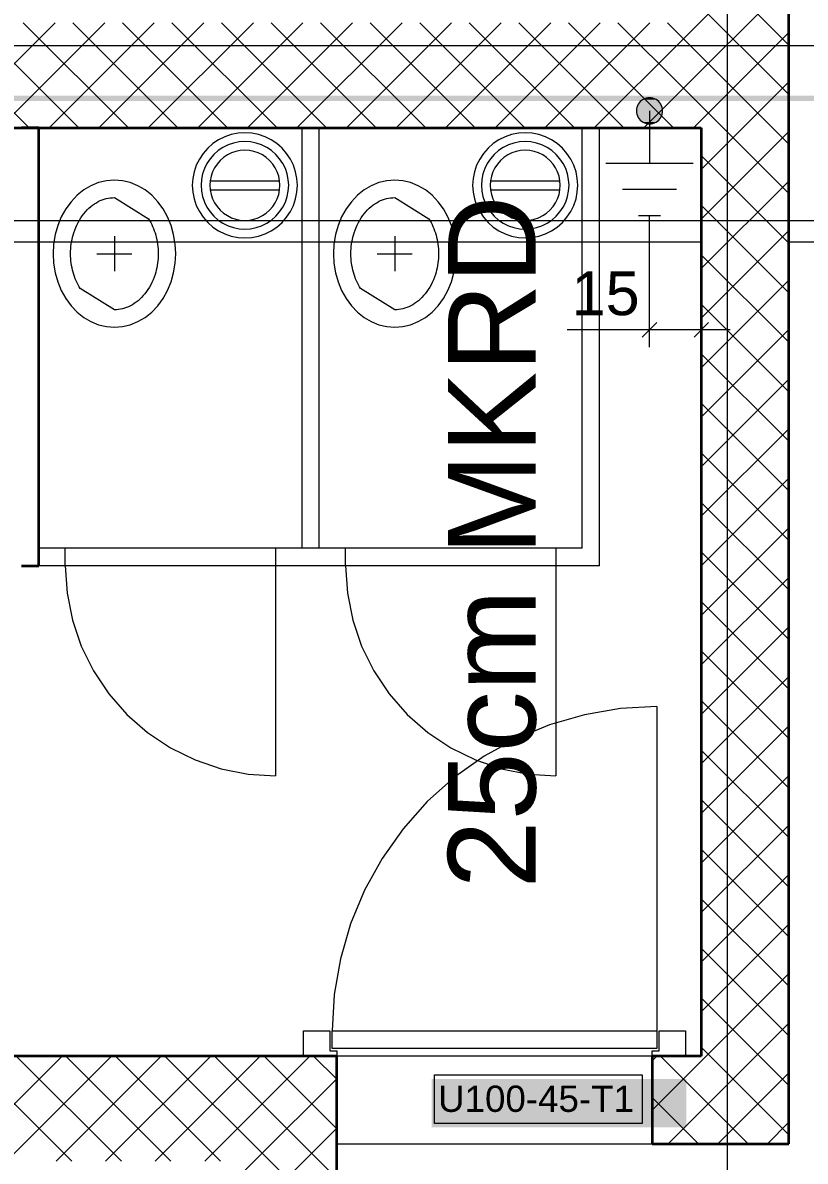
# Model space of a CAD drawing. Extents: x -1132 to 613, y -233 to 616.
# Drawn here: x -668.4 to -623.8, y 293.4 to 358.4 of the extents above; entities that cross this region are included whole.
import ezdxf
from ezdxf.lldxf.tags import DXFTag

# ---------------------------------------------------------------- set-up
doc = ezdxf.new("R2010")
doc.units = 0
doc.layers.get('0').update_dxf_attribs({"lineweight": 13})
for name, color, linetype, lineweight in [('A-DOOR-____-IDEN', 7, 'Continuous', 5), ('A-DOOR-____-OTLN', 7, 'Continuous', 9), ('A-DOOR-FRAM-MCUT', 7, 'Continuous', 9), ('A-DOOR-OPNG-OTLN', 7, 'Continuous', 9), ('A-FLOR-____-OVHD', 7, 'Strichpunkt - Fein', 9), ('A-GENM-____-HDLN', 7, '_Verdeckte Linien_', 9), ('A-WALL-____-MCUT', 7, 'Continuous', 35), ('A-WALL-____-PATT', 7, 'Continuous', 35), ('S-GRID-____-OTLN', 7, 'Continuous', 5)]:
    doc.layers.add(name, color=color, linetype=linetype, lineweight=lineweight)
for name, color, linetype, lineweight, true_color in [('EL01_VVV_Mass Blitzschutz', 3, 'Continuous', 13, 0x00ff00), ('EL01_WAN_Leitung_Potentialausgleich', 1, 'fein_strichliert', 13, 0xff0000), ('EL01_WAN_Potentialausgleich', 1, 'Continuous', 13, 0xff0000)]:
    doc.layers.add(name, color=color, linetype=linetype, lineweight=lineweight, true_color=true_color)
doc.styles.get("Standard").update_dxf_attribs({"font": 'arial.ttf'})
tags = doc.linetypes.add('_Rasterlinie_', pattern=[0.375, 0.2, -0.05, 0.075, -0.05]).pattern_tags.tags
tags[10:11] = [DXFTag(74, 4), DXFTag(75, 0), DXFTag(340, '0'), DXFTag(46, 1.0), DXFTag(50, 0.0), DXFTag(44, 0.0), DXFTag(45, 0.0)]
tags[8:9] = [DXFTag(74, 4), DXFTag(75, 0), DXFTag(340, '0'), DXFTag(46, 1.0), DXFTag(50, 0.0), DXFTag(44, 0.0), DXFTag(45, 0.0)]
tags[6:7] = [DXFTag(74, 4), DXFTag(75, 0), DXFTag(340, '0'), DXFTag(46, 1.0), DXFTag(50, 0.0), DXFTag(44, 0.0), DXFTag(45, 0.0)]
tags[4:5] = [DXFTag(74, 4), DXFTag(75, 0), DXFTag(340, '0'), DXFTag(46, 1.0), DXFTag(50, 0.0), DXFTag(44, 0.0), DXFTag(45, 0.0)]
tags = doc.linetypes.add('_Verdeckte Linien_', pattern=[0.15, 0.1, -0.05]).pattern_tags.tags
tags[6:7] = [DXFTag(74, 4), DXFTag(75, 0), DXFTag(340, '0'), DXFTag(46, 1.0), DXFTag(50, 0.0), DXFTag(44, 0.0), DXFTag(45, 0.0)]
tags[4:5] = [DXFTag(74, 4), DXFTag(75, 0), DXFTag(340, '0'), DXFTag(46, 1.0), DXFTag(50, 0.0), DXFTag(44, 0.0), DXFTag(45, 0.0)]
tags = doc.linetypes.add('fein_strichliert', pattern=[4, 1, -2, 1]).pattern_tags.tags
tags[8:9] = [DXFTag(74, 4), DXFTag(75, 0), DXFTag(340, '0'), DXFTag(46, 0.0), DXFTag(50, 0.0), DXFTag(44, 0.0), DXFTag(45, 0.0)]
tags[6:7] = [DXFTag(74, 4), DXFTag(75, 0), DXFTag(340, '0'), DXFTag(46, 0.0), DXFTag(50, 0.0), DXFTag(44, 0.0), DXFTag(45, 0.0)]
tags[4:5] = [DXFTag(74, 4), DXFTag(75, 0), DXFTag(340, '0'), DXFTag(46, 0.0), DXFTag(50, 0.0), DXFTag(44, 0.0), DXFTag(45, 0.0)]
tags = doc.linetypes.add('Strich Punkt fein', pattern=[0.2, 0.1, -0.05, 0, -0.05]).pattern_tags.tags
tags[10:11] = [DXFTag(74, 4), DXFTag(75, 0), DXFTag(340, '0'), DXFTag(46, 1.0), DXFTag(50, 0.0), DXFTag(44, 0.0), DXFTag(45, 0.0)]
tags[8:9] = [DXFTag(74, 4), DXFTag(75, 0), DXFTag(340, '0'), DXFTag(46, 1.0), DXFTag(50, 0.0), DXFTag(44, 0.0), DXFTag(45, 0.0)]
tags[6:7] = [DXFTag(74, 4), DXFTag(75, 0), DXFTag(340, '0'), DXFTag(46, 1.0), DXFTag(50, 0.0), DXFTag(44, 0.0), DXFTag(45, 0.0)]
tags[4:5] = [DXFTag(74, 4), DXFTag(75, 0), DXFTag(340, '0'), DXFTag(46, 1.0), DXFTag(50, 0.0), DXFTag(44, 0.0), DXFTag(45, 0.0)]
tags = doc.linetypes.add('Strichpunkt - Fein', pattern=[0.2, 0.1, -0.05, 0, -0.05]).pattern_tags.tags
tags[10:11] = [DXFTag(74, 4), DXFTag(75, 0), DXFTag(340, '0'), DXFTag(46, 1.0), DXFTag(50, 0.0), DXFTag(44, 0.0), DXFTag(45, 0.0)]
tags[8:9] = [DXFTag(74, 4), DXFTag(75, 0), DXFTag(340, '0'), DXFTag(46, 1.0), DXFTag(50, 0.0), DXFTag(44, 0.0), DXFTag(45, 0.0)]
tags[6:7] = [DXFTag(74, 4), DXFTag(75, 0), DXFTag(340, '0'), DXFTag(46, 1.0), DXFTag(50, 0.0), DXFTag(44, 0.0), DXFTag(45, 0.0)]
tags[4:5] = [DXFTag(74, 4), DXFTag(75, 0), DXFTag(340, '0'), DXFTag(46, 1.0), DXFTag(50, 0.0), DXFTag(44, 0.0), DXFTag(45, 0.0)]

# ---------------------------------------------------------------- blocks, each defined once
blk = doc.blocks.new('Referenz-A0UJ2EK7XE', base_point=(-1124.077, -162.872))
at = {"layer": 'A-DOOR-____-IDEN', "color": 0, "linetype": 'Continuous', "ltscale": 0.13}
for p, q in [((-644.927, 298.313), (-633.087, 298.313)), ((-644.927, 295.533), (-644.927, 298.313)), ((-633.087, 298.313), (-633.087, 295.533)), ((-633.087, 295.533), (-644.927, 295.533))]:
    blk.add_line(p, q, dxfattribs=at)
at = {"layer": 'A-DOOR-____-IDEN', "color": 7, "linetype": 'Continuous', "ltscale": 0.13, "true_color": 0xffffff}
for points in [[(-645.102, 295.31), (-630.563, 295.31), (-645.102, 298.069)], [(-630.563, 295.31), (-645.102, 298.069), (-630.563, 298.069)]]:
    blk.add_solid(points, dxfattribs=at)
at = {"layer": 'A-DOOR-____-OTLN', "color": 0, "linetype": 'Continuous', "ltscale": 0.13}
for p, q in [((-650.766, 300.816), (-632.246, 300.816)), ((-650.766, 299.816), (-650.766, 300.816)), ((-632.246, 300.816), (-632.246, 299.816)), ((-632.246, 299.816), (-650.766, 299.816))]:
    blk.add_line(p, q, dxfattribs=at)
at = {"layer": 'A-DOOR-____-OTLN', "color": 0, "linetype": 'Strich Punkt fein', "ltscale": 0.13}
for p, q in [((-632.506, 299.376), (-650.506, 299.376)), ((-650.506, 294.376), (-632.506, 294.376))]:
    blk.add_line(p, q, dxfattribs=at)
at = {"layer": 'A-DOOR-FRAM-MCUT', "color": 0, "linetype": 'Continuous', "ltscale": 0.13}
for p, q in [((-652.406, 300.816), (-650.906, 300.816)), ((-652.406, 299.376), (-652.406, 300.816)), ((-650.906, 300.816), (-650.906, 299.676)), ((-632.106, 300.816), (-630.606, 300.816)), ((-632.106, 299.676), (-632.106, 300.816)), ((-630.606, 300.816), (-630.606, 299.376)), ((-650.906, 299.676), (-650.506, 299.676)), ((-650.506, 299.676), (-650.506, 299.376)), ((-632.506, 299.376), (-632.506, 299.676)), ((-632.506, 299.676), (-632.106, 299.676)), ((-650.506, 299.376), (-652.406, 299.376)), ((-630.606, 299.376), (-632.506, 299.376))]:
    blk.add_line(p, q, dxfattribs=at)
at = {"layer": 'A-DOOR-OPNG-OTLN', "color": 0, "linetype": 'Continuous', "ltscale": 0.13}
for p, q in [((-634.32, 319.22), (-636.367, 318.872)), ((-632.246, 319.336), (-634.32, 319.22)), ((-632.246, 319.336), (-632.246, 300.816)), ((-636.367, 318.872), (-638.363, 318.297)), ((-638.363, 318.297), (-640.282, 317.502)), ((-640.282, 317.502), (-642.099, 316.498)), ((-642.099, 316.498), (-643.793, 315.296)), ((-643.793, 315.296), (-645.342, 313.912)), ((-645.342, 313.912), (-646.726, 312.363)), ((-646.726, 312.363), (-647.927, 310.67)), ((-647.927, 310.67), (-648.932, 308.852)), ((-648.932, 308.852), (-649.727, 306.933)), ((-649.727, 306.933), (-650.302, 304.937)), ((-650.302, 304.937), (-650.65, 302.89)), ((-650.65, 302.89), (-650.766, 300.816))]:
    blk.add_line(p, q, dxfattribs=at)
at = {"layer": 'A-FLOR-____-OVHD', "color": 0, "linetype": 'Strichpunkt - Fein', "ltscale": 0.13}
for p, q in [((-1082.306, 347.078), (-539.906, 347.078)), ((-716.606, 345.878), (-629.706, 345.878)), ((-624.706, 345.878), (-543.128, 345.878))]:
    blk.add_line(p, q, dxfattribs=at)
at = {"layer": 'A-GENM-____-HDLN', "color": 0, "linetype": '_Verdeckte Linien_', "ltscale": 0.13}
for p, q in [((-651.506, 352.376), (-652.506, 352.376)), ((-652.506, 352.376), (-652.506, 328.376)), ((-651.506, 328.376), (-651.506, 352.376)), ((-635.506, 352.376), (-636.506, 352.376)), ((-636.506, 328.376), (-636.506, 352.376)), ((-635.506, 327.376), (-635.506, 352.376)), ((-657.253, 351.693), (-657.579, 351.475)), ((-656.901, 351.867), (-657.253, 351.693)), ((-656.529, 351.993), (-656.901, 351.867)), ((-656.145, 352.069), (-656.529, 351.993)), ((-655.753, 352.095), (-656.145, 352.069)), ((-655.361, 352.069), (-655.753, 352.095)), ((-654.977, 351.993), (-655.361, 352.069)), ((-654.605, 351.867), (-654.977, 351.993)), ((-654.253, 351.693), (-654.605, 351.867)), ((-653.927, 351.475), (-654.253, 351.693)), ((-641.253, 351.693), (-641.579, 351.475)), ((-640.901, 351.867), (-641.253, 351.693)), ((-640.529, 351.993), (-640.901, 351.867)), ((-640.145, 352.069), (-640.529, 351.993)), ((-639.753, 352.095), (-640.145, 352.069)), ((-639.361, 352.069), (-639.753, 352.095)), ((-638.977, 351.993), (-639.361, 352.069)), ((-638.605, 351.867), (-638.977, 351.993)), ((-638.253, 351.693), (-638.605, 351.867)), ((-637.927, 351.475), (-638.253, 351.693)), ((-657.874, 351.216), (-658.133, 350.921)), ((-657.579, 351.475), (-657.874, 351.216)), ((-657.275, 351.078), (-657.521, 350.863)), ((-657.003, 351.26), (-657.275, 351.078)), ((-656.71, 351.405), (-657.003, 351.26)), ((-656.4, 351.51), (-656.71, 351.405)), ((-656.271, 351.027), (-656.518, 350.943)), ((-656.079, 351.574), (-656.4, 351.51)), ((-656.014, 351.078), (-656.271, 351.027)), ((-655.753, 351.595), (-656.079, 351.574)), ((-655.753, 351.095), (-656.014, 351.078)), ((-655.427, 351.574), (-655.753, 351.595)), ((-655.492, 351.078), (-655.753, 351.095)), ((-655.235, 351.027), (-655.492, 351.078)), ((-655.106, 351.51), (-655.427, 351.574)), ((-654.988, 350.943), (-655.235, 351.027)), ((-654.796, 351.405), (-655.106, 351.51)), ((-654.503, 351.26), (-654.796, 351.405)), ((-654.231, 351.078), (-654.503, 351.26)), ((-653.985, 350.863), (-654.231, 351.078)), ((-653.632, 351.216), (-653.927, 351.475)), ((-653.373, 350.921), (-653.632, 351.216)), ((-641.874, 351.216), (-642.133, 350.921)), ((-641.579, 351.475), (-641.874, 351.216)), ((-641.275, 351.078), (-641.521, 350.863)), ((-641.003, 351.26), (-641.275, 351.078)), ((-640.71, 351.405), (-641.003, 351.26)), ((-640.4, 351.51), (-640.71, 351.405)), ((-640.271, 351.027), (-640.518, 350.943)), ((-640.079, 351.574), (-640.4, 351.51)), ((-640.014, 351.078), (-640.271, 351.027)), ((-639.753, 351.595), (-640.079, 351.574)), ((-639.753, 351.095), (-640.014, 351.078)), ((-639.427, 351.574), (-639.753, 351.595)), ((-639.492, 351.078), (-639.753, 351.095)), ((-639.235, 351.027), (-639.492, 351.078)), ((-639.106, 351.51), (-639.427, 351.574)), ((-638.988, 350.943), (-639.235, 351.027)), ((-638.796, 351.405), (-639.106, 351.51)), ((-638.503, 351.26), (-638.796, 351.405)), ((-638.231, 351.078), (-638.503, 351.26)), ((-637.985, 350.863), (-638.231, 351.078)), ((-637.632, 351.216), (-637.927, 351.475)), ((-637.373, 350.921), (-637.632, 351.216)), ((-658.351, 350.595), (-658.525, 350.243)), ((-658.133, 350.921), (-658.351, 350.595)), ((-657.736, 350.617), (-657.918, 350.345)), ((-657.521, 350.863), (-657.736, 350.617)), ((-657.167, 350.509), (-657.34, 350.312)), ((-656.97, 350.682), (-657.167, 350.509)), ((-656.753, 350.827), (-656.97, 350.682)), ((-656.518, 350.943), (-656.753, 350.827)), ((-654.753, 350.827), (-654.988, 350.943)), ((-654.535, 350.682), (-654.753, 350.827)), ((-654.339, 350.509), (-654.535, 350.682)), ((-654.166, 350.312), (-654.339, 350.509)), ((-653.77, 350.617), (-653.985, 350.863)), ((-653.588, 350.345), (-653.77, 350.617)), ((-653.155, 350.595), (-653.373, 350.921)), ((-652.981, 350.243), (-653.155, 350.595)), ((-642.351, 350.595), (-642.525, 350.243)), ((-642.133, 350.921), (-642.351, 350.595)), ((-641.736, 350.617), (-641.918, 350.345)), ((-641.521, 350.863), (-641.736, 350.617)), ((-641.167, 350.509), (-641.34, 350.312)), ((-640.97, 350.682), (-641.167, 350.509)), ((-640.753, 350.827), (-640.97, 350.682)), ((-640.518, 350.943), (-640.753, 350.827)), ((-638.753, 350.827), (-638.988, 350.943)), ((-638.535, 350.682), (-638.753, 350.827)), ((-638.339, 350.509), (-638.535, 350.682)), ((-638.166, 350.312), (-638.339, 350.509)), ((-637.77, 350.617), (-637.985, 350.863)), ((-637.588, 350.345), (-637.77, 350.617)), ((-637.155, 350.595), (-637.373, 350.921)), ((-636.981, 350.243), (-637.155, 350.595)), ((-658.651, 349.871), (-658.727, 349.486)), ((-658.525, 350.243), (-658.651, 349.871)), ((-658.168, 349.742), (-658.232, 349.421)), ((-658.063, 350.052), (-658.168, 349.742)), ((-657.918, 350.345), (-658.063, 350.052)), ((-657.601, 349.86), (-657.685, 349.613)), ((-657.485, 350.095), (-657.601, 349.86)), ((-657.34, 350.312), (-657.485, 350.095)), ((-654.021, 350.095), (-654.166, 350.312)), ((-653.905, 349.86), (-654.021, 350.095)), ((-653.821, 349.613), (-653.905, 349.86)), ((-653.443, 350.052), (-653.588, 350.345)), ((-653.338, 349.742), (-653.443, 350.052)), ((-653.274, 349.421), (-653.338, 349.742)), ((-652.855, 349.871), (-652.981, 350.243)), ((-652.779, 349.486), (-652.855, 349.871)), ((-642.651, 349.871), (-642.727, 349.486)), ((-642.525, 350.243), (-642.651, 349.871)), ((-642.168, 349.742), (-642.232, 349.421)), ((-642.063, 350.052), (-642.168, 349.742)), ((-641.918, 350.345), (-642.063, 350.052)), ((-641.601, 349.86), (-641.685, 349.613)), ((-641.485, 350.095), (-641.601, 349.86)), ((-641.34, 350.312), (-641.485, 350.095)), ((-638.021, 350.095), (-638.166, 350.312)), ((-637.905, 349.86), (-638.021, 350.095)), ((-637.821, 349.613), (-637.905, 349.86)), ((-637.443, 350.052), (-637.588, 350.345)), ((-637.338, 349.742), (-637.443, 350.052)), ((-637.274, 349.421), (-637.338, 349.742)), ((-636.855, 349.871), (-636.981, 350.243)), ((-636.779, 349.486), (-636.855, 349.871)), ((-664.541, 349.073), (-664.952, 348.83)), ((-664.108, 349.25), (-664.541, 349.073)), ((-663.658, 349.357), (-664.108, 349.25)), ((-663.202, 349.393), (-663.658, 349.357)), ((-662.745, 349.357), (-663.202, 349.393)), ((-662.296, 349.25), (-662.745, 349.357)), ((-661.862, 349.073), (-662.296, 349.25)), ((-661.452, 348.83), (-661.862, 349.073)), ((-658.727, 349.486), (-658.753, 349.095)), ((-658.753, 349.095), (-658.727, 348.703)), ((-658.232, 349.421), (-658.253, 349.095)), ((-658.253, 349.095), (-658.232, 348.769)), ((-657.736, 349.356), (-657.753, 349.095)), ((-657.753, 349.345), (-653.753, 349.345)), ((-657.753, 349.095), (-657.736, 348.834)), ((-657.685, 349.613), (-657.736, 349.356)), ((-653.77, 349.356), (-653.821, 349.613)), ((-653.753, 349.095), (-653.77, 349.356)), ((-653.77, 348.834), (-653.753, 349.095)), ((-653.253, 349.095), (-653.274, 349.421)), ((-653.274, 348.769), (-653.253, 349.095)), ((-652.753, 349.095), (-652.779, 349.486)), ((-652.779, 348.703), (-652.753, 349.095)), ((-648.541, 349.073), (-648.952, 348.83)), ((-648.108, 349.25), (-648.541, 349.073)), ((-647.658, 349.357), (-648.108, 349.25)), ((-647.202, 349.393), (-647.658, 349.357)), ((-646.745, 349.357), (-647.202, 349.393)), ((-646.296, 349.25), (-646.745, 349.357)), ((-645.862, 349.073), (-646.296, 349.25)), ((-645.452, 348.83), (-645.862, 349.073)), ((-642.727, 349.486), (-642.753, 349.095)), ((-642.753, 349.095), (-642.727, 348.703)), ((-642.232, 349.421), (-642.253, 349.095)), ((-642.253, 349.095), (-642.232, 348.769)), ((-641.736, 349.356), (-641.753, 349.095)), ((-641.753, 349.345), (-637.753, 349.345)), ((-641.753, 349.095), (-641.736, 348.834)), ((-641.685, 349.613), (-641.736, 349.356)), ((-637.77, 349.356), (-637.821, 349.613)), ((-637.753, 349.095), (-637.77, 349.356)), ((-637.77, 348.834), (-637.753, 349.095)), ((-637.253, 349.095), (-637.274, 349.421)), ((-637.274, 348.769), (-637.253, 349.095)), ((-636.753, 349.095), (-636.779, 349.486)), ((-636.779, 348.703), (-636.753, 349.095)), ((-665.332, 348.525), (-665.677, 348.162)), ((-664.952, 348.83), (-665.332, 348.525)), ((-661.071, 348.525), (-661.452, 348.83)), ((-660.727, 348.162), (-661.071, 348.525)), ((-658.727, 348.703), (-658.651, 348.318)), ((-658.232, 348.769), (-658.168, 348.448)), ((-658.168, 348.448), (-658.063, 348.138)), ((-657.753, 348.845), (-653.753, 348.845)), ((-657.736, 348.834), (-657.685, 348.577)), ((-657.685, 348.577), (-657.601, 348.33)), ((-653.905, 348.33), (-653.821, 348.577)), ((-653.821, 348.577), (-653.77, 348.834)), ((-653.443, 348.138), (-653.338, 348.448)), ((-653.338, 348.448), (-653.274, 348.769)), ((-652.855, 348.318), (-652.779, 348.703)), ((-649.332, 348.525), (-649.677, 348.162)), ((-648.952, 348.83), (-649.332, 348.525)), ((-645.071, 348.525), (-645.452, 348.83)), ((-644.727, 348.162), (-645.071, 348.525)), ((-642.727, 348.703), (-642.651, 348.318)), ((-642.232, 348.769), (-642.168, 348.448)), ((-642.168, 348.448), (-642.063, 348.138)), ((-641.753, 348.845), (-637.753, 348.845)), ((-641.736, 348.834), (-641.685, 348.577)), ((-641.685, 348.577), (-641.601, 348.33)), ((-637.905, 348.33), (-637.821, 348.577)), ((-637.821, 348.577), (-637.77, 348.834)), ((-637.443, 348.138), (-637.338, 348.448)), ((-637.338, 348.448), (-637.274, 348.769)), ((-636.855, 348.318), (-636.779, 348.703)), ((-665.677, 348.162), (-665.978, 347.749)), ((-660.425, 347.749), (-660.727, 348.162)), ((-658.651, 348.318), (-658.525, 347.947)), ((-658.525, 347.947), (-658.351, 347.595)), ((-658.063, 348.138), (-657.918, 347.845)), ((-657.918, 347.845), (-657.736, 347.573)), ((-657.601, 348.33), (-657.485, 348.095)), ((-657.485, 348.095), (-657.34, 347.877)), ((-657.34, 347.877), (-657.167, 347.681)), ((-654.339, 347.681), (-654.166, 347.877)), ((-654.166, 347.877), (-654.021, 348.095)), ((-654.021, 348.095), (-653.905, 348.33)), ((-653.77, 347.573), (-653.588, 347.845)), ((-653.588, 347.845), (-653.443, 348.138)), ((-653.155, 347.595), (-652.981, 347.947)), ((-652.981, 347.947), (-652.855, 348.318)), ((-649.677, 348.162), (-649.978, 347.749)), ((-644.425, 347.749), (-644.727, 348.162)), ((-642.651, 348.318), (-642.525, 347.947)), ((-642.525, 347.947), (-642.351, 347.595)), ((-642.063, 348.138), (-641.918, 347.845)), ((-641.918, 347.845), (-641.736, 347.573)), ((-641.601, 348.33), (-641.485, 348.095)), ((-641.485, 348.095), (-641.34, 347.877)), ((-641.34, 347.877), (-641.167, 347.681)), ((-638.339, 347.681), (-638.166, 347.877)), ((-638.166, 347.877), (-638.021, 348.095)), ((-638.021, 348.095), (-637.905, 348.33)), ((-637.77, 347.573), (-637.588, 347.845)), ((-637.588, 347.845), (-637.443, 348.138)), ((-637.155, 347.595), (-636.981, 347.947)), ((-636.981, 347.947), (-636.855, 348.318)), ((-666.233, 347.293), (-666.435, 346.8)), ((-665.978, 347.749), (-666.233, 347.293)), ((-660.171, 347.293), (-660.425, 347.749)), ((-659.968, 346.8), (-660.171, 347.293)), ((-658.351, 347.595), (-658.133, 347.269)), ((-658.133, 347.269), (-657.874, 346.974)), ((-657.736, 347.573), (-657.521, 347.327)), ((-657.521, 347.327), (-657.275, 347.112)), ((-657.275, 347.112), (-657.003, 346.93)), ((-657.167, 347.681), (-656.97, 347.508)), ((-656.97, 347.508), (-656.753, 347.363)), ((-656.753, 347.363), (-656.518, 347.247)), ((-656.518, 347.247), (-656.271, 347.163)), ((-656.271, 347.163), (-656.014, 347.112)), ((-656.014, 347.112), (-655.753, 347.095)), ((-655.753, 347.095), (-655.492, 347.112)), ((-655.492, 347.112), (-655.235, 347.163)), ((-655.235, 347.163), (-654.988, 347.247)), ((-654.988, 347.247), (-654.753, 347.363)), ((-654.753, 347.363), (-654.535, 347.508)), ((-654.535, 347.508), (-654.339, 347.681)), ((-654.503, 346.93), (-654.231, 347.112)), ((-654.231, 347.112), (-653.985, 347.327)), ((-653.985, 347.327), (-653.77, 347.573)), ((-653.632, 346.974), (-653.373, 347.269)), ((-653.373, 347.269), (-653.155, 347.595)), ((-650.233, 347.293), (-650.435, 346.8)), ((-649.978, 347.749), (-650.233, 347.293)), ((-644.171, 347.293), (-644.425, 347.749)), ((-643.968, 346.8), (-644.171, 347.293)), ((-642.351, 347.595), (-642.133, 347.269)), ((-642.133, 347.269), (-641.874, 346.974)), ((-641.736, 347.573), (-641.521, 347.327)), ((-641.521, 347.327), (-641.275, 347.112)), ((-641.275, 347.112), (-641.003, 346.93)), ((-641.167, 347.681), (-640.97, 347.508)), ((-640.97, 347.508), (-640.753, 347.363)), ((-640.753, 347.363), (-640.518, 347.247)), ((-640.518, 347.247), (-640.271, 347.163)), ((-640.271, 347.163), (-640.014, 347.112)), ((-640.014, 347.112), (-639.753, 347.095)), ((-639.753, 347.095), (-639.492, 347.112)), ((-639.492, 347.112), (-639.235, 347.163)), ((-639.235, 347.163), (-638.988, 347.247)), ((-638.988, 347.247), (-638.753, 347.363)), ((-638.753, 347.363), (-638.535, 347.508)), ((-638.535, 347.508), (-638.339, 347.681)), ((-638.503, 346.93), (-638.231, 347.112)), ((-638.231, 347.112), (-637.985, 347.327)), ((-637.985, 347.327), (-637.77, 347.573)), ((-637.632, 346.974), (-637.373, 347.269)), ((-637.373, 347.269), (-637.155, 347.595)), ((-666.435, 346.8), (-666.582, 346.28)), ((-659.821, 346.28), (-659.968, 346.8)), ((-657.874, 346.974), (-657.579, 346.715)), ((-657.579, 346.715), (-657.253, 346.497)), ((-657.253, 346.497), (-656.901, 346.323)), ((-657.003, 346.93), (-656.71, 346.785)), ((-656.71, 346.785), (-656.4, 346.68)), ((-656.4, 346.68), (-656.079, 346.616)), ((-656.079, 346.616), (-655.753, 346.595)), ((-655.753, 346.595), (-655.427, 346.616)), ((-655.427, 346.616), (-655.106, 346.68)), ((-655.106, 346.68), (-654.796, 346.785)), ((-654.796, 346.785), (-654.503, 346.93)), ((-654.605, 346.323), (-654.253, 346.497)), ((-654.253, 346.497), (-653.927, 346.715)), ((-653.927, 346.715), (-653.632, 346.974)), ((-650.435, 346.8), (-650.582, 346.28)), ((-643.821, 346.28), (-643.968, 346.8)), ((-641.874, 346.974), (-641.579, 346.715)), ((-641.579, 346.715), (-641.253, 346.497)), ((-641.253, 346.497), (-640.901, 346.323)), ((-641.003, 346.93), (-640.71, 346.785)), ((-640.71, 346.785), (-640.4, 346.68)), ((-640.4, 346.68), (-640.079, 346.616)), ((-640.079, 346.616), (-639.753, 346.595)), ((-639.753, 346.595), (-639.427, 346.616)), ((-639.427, 346.616), (-639.106, 346.68)), ((-639.106, 346.68), (-638.796, 346.785)), ((-638.796, 346.785), (-638.503, 346.93)), ((-638.605, 346.323), (-638.253, 346.497)), ((-638.253, 346.497), (-637.927, 346.715)), ((-637.927, 346.715), (-637.632, 346.974)), ((-666.582, 346.28), (-666.672, 345.741)), ((-663.202, 346.193), (-663.202, 344.193)), ((-659.732, 345.741), (-659.821, 346.28)), ((-656.901, 346.323), (-656.529, 346.197)), ((-656.529, 346.197), (-656.145, 346.121)), ((-656.145, 346.121), (-655.753, 346.095)), ((-655.753, 346.095), (-655.361, 346.121)), ((-655.361, 346.121), (-654.977, 346.197)), ((-654.977, 346.197), (-654.605, 346.323)), ((-650.582, 346.28), (-650.672, 345.741)), ((-647.202, 346.193), (-647.202, 344.193)), ((-643.732, 345.741), (-643.821, 346.28)), ((-640.901, 346.323), (-640.529, 346.197)), ((-640.529, 346.197), (-640.145, 346.121)), ((-640.145, 346.121), (-639.753, 346.095)), ((-639.753, 346.095), (-639.361, 346.121)), ((-639.361, 346.121), (-638.977, 346.197)), ((-638.977, 346.197), (-638.605, 346.323)), ((-666.672, 345.741), (-666.702, 345.193)), ((-666.702, 345.193), (-666.672, 344.644)), ((-664.202, 345.193), (-662.202, 345.193)), ((-659.702, 345.193), (-659.732, 345.741)), ((-659.732, 344.644), (-659.702, 345.193)), ((-650.672, 345.741), (-650.702, 345.193)), ((-650.702, 345.193), (-650.672, 344.644)), ((-648.202, 345.193), (-646.202, 345.193)), ((-643.702, 345.193), (-643.732, 345.741)), ((-643.732, 344.644), (-643.702, 345.193)), ((-666.672, 344.644), (-666.582, 344.106)), ((-659.821, 344.106), (-659.732, 344.644)), ((-650.672, 344.644), (-650.582, 344.106)), ((-643.821, 344.106), (-643.732, 344.644)), ((-666.582, 344.106), (-666.435, 343.585)), ((-659.968, 343.585), (-659.821, 344.106)), ((-650.582, 344.106), (-650.435, 343.585)), ((-643.968, 343.585), (-643.821, 344.106)), ((-666.435, 343.585), (-666.233, 343.093)), ((-660.171, 343.093), (-659.968, 343.585)), ((-650.435, 343.585), (-650.233, 343.093)), ((-644.171, 343.093), (-643.968, 343.585)), ((-666.233, 343.093), (-665.978, 342.636)), ((-665.978, 342.636), (-665.677, 342.223)), ((-660.727, 342.223), (-660.425, 342.636)), ((-660.425, 342.636), (-660.171, 343.093)), ((-650.233, 343.093), (-649.978, 342.636)), ((-649.978, 342.636), (-649.677, 342.223)), ((-644.727, 342.223), (-644.425, 342.636)), ((-644.425, 342.636), (-644.171, 343.093)), ((-665.677, 342.223), (-665.332, 341.861)), ((-661.071, 341.861), (-660.727, 342.223)), ((-649.677, 342.223), (-649.332, 341.861)), ((-645.071, 341.861), (-644.727, 342.223)), ((-665.332, 341.861), (-664.952, 341.555)), ((-664.952, 341.555), (-664.541, 341.312)), ((-664.541, 341.312), (-664.108, 341.136)), ((-662.296, 341.136), (-661.862, 341.312)), ((-661.862, 341.312), (-661.452, 341.555)), ((-661.452, 341.555), (-661.071, 341.861)), ((-649.332, 341.861), (-648.952, 341.555)), ((-648.952, 341.555), (-648.541, 341.312)), ((-648.541, 341.312), (-648.108, 341.136)), ((-646.296, 341.136), (-645.862, 341.312)), ((-645.862, 341.312), (-645.452, 341.555)), ((-645.452, 341.555), (-645.071, 341.861)), ((-664.108, 341.136), (-663.658, 341.029)), ((-663.658, 341.029), (-663.202, 340.993)), ((-663.202, 340.993), (-662.745, 341.029)), ((-662.745, 341.029), (-662.296, 341.136)), ((-648.108, 341.136), (-647.658, 341.029)), ((-647.658, 341.029), (-647.202, 340.993)), ((-647.202, 340.993), (-646.745, 341.029)), ((-646.745, 341.029), (-646.296, 341.136)), ((-636.506, 328.376), (-667.506, 328.376)), ((-666.006, 327.376), (-666.006, 328.376)), ((-654.006, 328.376), (-654.006, 315.376)), ((-650.006, 327.376), (-650.006, 328.376)), ((-638.006, 328.376), (-638.006, 315.376)), ((-635.506, 327.376), (-667.506, 327.376)), ((-666.006, 327.376), (-665.903, 325.81)), ((-650.006, 327.376), (-649.903, 325.81)), ((-665.903, 325.81), (-665.597, 324.271)), ((-649.903, 325.81), (-649.597, 324.271)), ((-665.597, 324.271), (-665.093, 322.784)), ((-649.597, 324.271), (-649.093, 322.784)), ((-665.093, 322.784), (-664.398, 321.376)), ((-649.093, 322.784), (-648.398, 321.376)), ((-664.398, 321.376), (-663.526, 320.071)), ((-648.398, 321.376), (-647.526, 320.071)), ((-663.526, 320.071), (-662.491, 318.891)), ((-647.526, 320.071), (-646.491, 318.891)), ((-662.491, 318.891), (-661.311, 317.856)), ((-646.491, 318.891), (-645.311, 317.856)), ((-661.311, 317.856), (-660.006, 316.984)), ((-645.311, 317.856), (-644.006, 316.984)), ((-660.006, 316.984), (-658.598, 316.29)), ((-644.006, 316.984), (-642.598, 316.29)), ((-658.598, 316.29), (-657.112, 315.785)), ((-642.598, 316.29), (-641.112, 315.785)), ((-657.112, 315.785), (-655.572, 315.479)), ((-655.572, 315.479), (-654.006, 315.376)), ((-641.112, 315.785), (-639.572, 315.479)), ((-639.572, 315.479), (-638.006, 315.376))]:
    blk.add_line(p, q, dxfattribs=at)
at = {"layer": 'A-GENM-____-HDLN', "color": 0, "linetype": 'Continuous'}
for p, q in [((-664.755, 347.692), (-664.655, 347.789)), ((-664.655, 347.789), (-664.552, 347.879)), ((-664.552, 347.879), (-664.447, 347.962)), ((-664.447, 347.962), (-664.339, 348.037)), ((-664.339, 348.037), (-664.229, 348.105)), ((-664.229, 348.105), (-664.118, 348.166)), ((-664.118, 348.166), (-664.006, 348.22)), ((-664.006, 348.22), (-663.893, 348.266)), ((-663.893, 348.266), (-663.779, 348.305)), ((-663.779, 348.305), (-663.664, 348.337)), ((-663.664, 348.337), (-663.549, 348.361)), ((-663.549, 348.361), (-663.433, 348.379)), ((-663.433, 348.379), (-663.317, 348.389)), ((-663.317, 348.389), (-663.202, 348.393)), ((-663.202, 348.393), (-661.251, 347.185)), ((-648.755, 347.692), (-648.655, 347.789)), ((-648.655, 347.789), (-648.552, 347.879)), ((-648.552, 347.879), (-648.447, 347.962)), ((-648.447, 347.962), (-648.339, 348.037)), ((-648.339, 348.037), (-648.229, 348.105)), ((-648.229, 348.105), (-648.118, 348.166)), ((-648.118, 348.166), (-648.006, 348.22)), ((-648.006, 348.22), (-647.893, 348.266)), ((-647.893, 348.266), (-647.779, 348.305)), ((-647.779, 348.305), (-647.664, 348.337)), ((-647.664, 348.337), (-647.549, 348.361)), ((-647.549, 348.361), (-647.433, 348.379)), ((-647.433, 348.379), (-647.317, 348.389)), ((-647.317, 348.389), (-647.202, 348.393)), ((-647.202, 348.393), (-645.251, 347.185)), ((-665.275, 346.971), (-665.2, 347.106)), ((-665.2, 347.106), (-665.119, 347.236)), ((-665.119, 347.236), (-665.034, 347.36)), ((-665.034, 347.36), (-664.945, 347.477)), ((-664.945, 347.477), (-664.852, 347.588)), ((-664.852, 347.588), (-664.755, 347.692)), ((-661.251, 347.185), (-661.188, 347.08)), ((-649.275, 346.971), (-649.2, 347.106)), ((-649.2, 347.106), (-649.119, 347.236)), ((-649.119, 347.236), (-649.034, 347.36)), ((-649.034, 347.36), (-648.945, 347.477)), ((-648.945, 347.477), (-648.852, 347.588)), ((-648.852, 347.588), (-648.755, 347.692)), ((-645.251, 347.185), (-645.188, 347.08)), ((-665.521, 346.381), (-665.468, 346.535)), ((-665.468, 346.535), (-665.41, 346.685)), ((-665.41, 346.685), (-665.345, 346.83)), ((-665.345, 346.83), (-665.275, 346.971)), ((-661.188, 347.08), (-661.128, 346.971)), ((-661.128, 346.971), (-661.072, 346.859)), ((-661.072, 346.859), (-661.019, 346.744)), ((-661.019, 346.744), (-660.97, 346.625)), ((-660.97, 346.625), (-660.924, 346.504)), ((-660.924, 346.504), (-660.883, 346.381)), ((-649.521, 346.381), (-649.468, 346.535)), ((-649.468, 346.535), (-649.41, 346.685)), ((-649.41, 346.685), (-649.345, 346.83)), ((-649.345, 346.83), (-649.275, 346.971)), ((-645.188, 347.08), (-645.128, 346.971)), ((-645.128, 346.971), (-645.072, 346.859)), ((-645.072, 346.859), (-645.019, 346.744)), ((-645.019, 346.744), (-644.97, 346.625)), ((-644.97, 346.625), (-644.924, 346.504)), ((-644.924, 346.504), (-644.883, 346.381)), ((-665.665, 345.732), (-665.645, 345.865)), ((-665.645, 345.865), (-665.62, 345.997)), ((-665.62, 345.997), (-665.591, 346.126)), ((-665.591, 346.126), (-665.558, 346.255)), ((-665.558, 346.255), (-665.521, 346.381)), ((-660.883, 346.381), (-660.845, 346.255)), ((-660.845, 346.255), (-660.812, 346.126)), ((-660.812, 346.126), (-660.783, 345.997)), ((-660.783, 345.997), (-660.758, 345.865)), ((-660.758, 345.865), (-660.738, 345.732)), ((-649.665, 345.732), (-649.645, 345.865)), ((-649.645, 345.865), (-649.62, 345.997)), ((-649.62, 345.997), (-649.591, 346.126)), ((-649.591, 346.126), (-649.558, 346.255)), ((-649.558, 346.255), (-649.521, 346.381)), ((-644.883, 346.381), (-644.845, 346.255)), ((-644.845, 346.255), (-644.812, 346.126)), ((-644.812, 346.126), (-644.783, 345.997)), ((-644.783, 345.997), (-644.758, 345.865)), ((-644.758, 345.865), (-644.738, 345.732)), ((-665.702, 345.193), (-665.699, 345.328)), ((-665.699, 345.057), (-665.702, 345.193)), ((-665.699, 345.328), (-665.693, 345.463)), ((-665.693, 345.463), (-665.681, 345.598)), ((-665.681, 345.598), (-665.665, 345.732)), ((-660.738, 345.732), (-660.722, 345.598)), ((-660.722, 345.598), (-660.711, 345.463)), ((-660.711, 345.463), (-660.704, 345.328)), ((-660.704, 345.328), (-660.702, 345.193)), ((-660.702, 345.193), (-660.704, 345.057)), ((-649.702, 345.193), (-649.699, 345.328)), ((-649.699, 345.057), (-649.702, 345.193)), ((-649.699, 345.328), (-649.693, 345.463)), ((-649.693, 345.463), (-649.681, 345.598)), ((-649.681, 345.598), (-649.665, 345.732)), ((-644.738, 345.732), (-644.722, 345.598)), ((-644.722, 345.598), (-644.711, 345.463)), ((-644.711, 345.463), (-644.704, 345.328)), ((-644.704, 345.328), (-644.702, 345.193)), ((-644.702, 345.193), (-644.704, 345.057)), ((-665.693, 344.922), (-665.699, 345.057)), ((-665.681, 344.787), (-665.693, 344.922)), ((-665.665, 344.653), (-665.681, 344.787)), ((-665.645, 344.52), (-665.665, 344.653)), ((-665.62, 344.389), (-665.645, 344.52)), ((-660.758, 344.52), (-660.783, 344.389)), ((-660.738, 344.653), (-660.758, 344.52)), ((-660.722, 344.787), (-660.738, 344.653)), ((-660.711, 344.922), (-660.722, 344.787)), ((-660.704, 345.057), (-660.711, 344.922)), ((-649.693, 344.922), (-649.699, 345.057)), ((-649.681, 344.787), (-649.693, 344.922)), ((-649.665, 344.653), (-649.681, 344.787)), ((-649.645, 344.52), (-649.665, 344.653)), ((-649.62, 344.389), (-649.645, 344.52)), ((-644.758, 344.52), (-644.783, 344.389)), ((-644.738, 344.653), (-644.758, 344.52)), ((-644.722, 344.787), (-644.738, 344.653)), ((-644.711, 344.922), (-644.722, 344.787)), ((-644.704, 345.057), (-644.711, 344.922)), ((-665.591, 344.259), (-665.62, 344.389)), ((-665.558, 344.131), (-665.591, 344.259)), ((-665.521, 344.005), (-665.558, 344.131)), ((-665.479, 343.881), (-665.521, 344.005)), ((-665.434, 343.76), (-665.479, 343.881)), ((-660.935, 343.85), (-660.994, 343.7)), ((-660.883, 344.005), (-660.935, 343.85)), ((-660.845, 344.131), (-660.883, 344.005)), ((-660.812, 344.259), (-660.845, 344.131)), ((-660.783, 344.389), (-660.812, 344.259)), ((-649.591, 344.259), (-649.62, 344.389)), ((-649.558, 344.131), (-649.591, 344.259)), ((-649.521, 344.005), (-649.558, 344.131)), ((-649.479, 343.881), (-649.521, 344.005)), ((-649.434, 343.76), (-649.479, 343.881)), ((-644.935, 343.85), (-644.994, 343.7)), ((-644.883, 344.005), (-644.935, 343.85)), ((-644.845, 344.131), (-644.883, 344.005)), ((-644.812, 344.259), (-644.845, 344.131)), ((-644.783, 344.389), (-644.812, 344.259)), ((-665.385, 343.642), (-665.434, 343.76)), ((-665.332, 343.526), (-665.385, 343.642)), ((-665.275, 343.414), (-665.332, 343.526)), ((-665.215, 343.305), (-665.275, 343.414)), ((-665.152, 343.2), (-665.215, 343.305)), ((-663.202, 341.993), (-665.152, 343.2)), ((-661.204, 343.279), (-661.284, 343.149)), ((-661.128, 343.414), (-661.204, 343.279)), ((-661.058, 343.555), (-661.128, 343.414)), ((-660.994, 343.7), (-661.058, 343.555)), ((-649.385, 343.642), (-649.434, 343.76)), ((-649.332, 343.526), (-649.385, 343.642)), ((-649.275, 343.414), (-649.332, 343.526)), ((-649.215, 343.305), (-649.275, 343.414)), ((-649.152, 343.2), (-649.215, 343.305)), ((-647.202, 341.993), (-649.152, 343.2)), ((-645.204, 343.279), (-645.284, 343.149)), ((-645.128, 343.414), (-645.204, 343.279)), ((-645.058, 343.555), (-645.128, 343.414)), ((-644.994, 343.7), (-645.058, 343.555)), ((-661.748, 342.596), (-661.851, 342.506)), ((-661.648, 342.693), (-661.748, 342.596)), ((-661.551, 342.797), (-661.648, 342.693)), ((-661.458, 342.908), (-661.551, 342.797)), ((-661.369, 343.025), (-661.458, 342.908)), ((-661.284, 343.149), (-661.369, 343.025)), ((-645.748, 342.596), (-645.851, 342.506)), ((-645.648, 342.693), (-645.748, 342.596)), ((-645.551, 342.797), (-645.648, 342.693)), ((-645.458, 342.908), (-645.551, 342.797)), ((-645.369, 343.025), (-645.458, 342.908)), ((-645.284, 343.149), (-645.369, 343.025)), ((-663.086, 341.996), (-663.202, 341.993)), ((-662.97, 342.007), (-663.086, 341.996)), ((-662.855, 342.024), (-662.97, 342.007)), ((-662.739, 342.049), (-662.855, 342.024)), ((-662.625, 342.08), (-662.739, 342.049)), ((-662.511, 342.119), (-662.625, 342.08)), ((-662.397, 342.166), (-662.511, 342.119)), ((-662.285, 342.219), (-662.397, 342.166)), ((-662.174, 342.28), (-662.285, 342.219)), ((-662.064, 342.348), (-662.174, 342.28)), ((-661.957, 342.423), (-662.064, 342.348)), ((-661.851, 342.506), (-661.957, 342.423)), ((-647.086, 341.996), (-647.202, 341.993)), ((-646.97, 342.007), (-647.086, 341.996)), ((-646.855, 342.024), (-646.97, 342.007)), ((-646.739, 342.049), (-646.855, 342.024)), ((-646.625, 342.08), (-646.739, 342.049)), ((-646.511, 342.119), (-646.625, 342.08)), ((-646.397, 342.166), (-646.511, 342.119)), ((-646.285, 342.219), (-646.397, 342.166)), ((-646.174, 342.28), (-646.285, 342.219)), ((-646.064, 342.348), (-646.174, 342.28)), ((-645.957, 342.423), (-646.064, 342.348)), ((-645.851, 342.506), (-645.957, 342.423))]:
    blk.add_line(p, q, dxfattribs=at)
at = {"layer": 'A-WALL-____-MCUT', "color": 0, "linetype": 'Continuous', "ltscale": 0.35}
for p, q in [((-624.706, 294.376), (-624.706, 427.078)), ((-716.506, 352.376), (-629.706, 352.376)), ((-667.506, 352.376), (-668.506, 352.376)), ((-667.506, 327.376), (-667.506, 352.376)), ((-629.706, 352.376), (-629.706, 299.376)), ((-668.506, 327.376), (-667.506, 327.376)), ((-650.506, 299.376), (-703.306, 299.376)), ((-650.506, 283.378), (-650.506, 299.376)), ((-629.706, 299.376), (-632.506, 299.376)), ((-632.506, 299.376), (-632.506, 294.376)), ((-632.506, 294.376), (-624.706, 294.376))]:
    blk.add_line(p, q, dxfattribs=at)
at = {"layer": 'A-WALL-____-PATT', "color": 0, "linetype": 'Continuous', "lineweight": 9, "ltscale": 0.13}
for p, q in [((-630.706, 357.483), (-624.706, 363.483)), ((-624.706, 357.106), (-630.706, 363.106)), ((-630.706, 354.654), (-624.706, 360.654)), ((-624.706, 354.278), (-630.706, 360.278)), ((-668.06, 352.376), (-674.06, 358.376)), ((-672.582, 352.376), (-666.582, 358.376)), ((-665.231, 352.376), (-671.231, 358.376)), ((-669.754, 352.376), (-663.754, 358.376)), ((-662.403, 352.376), (-668.403, 358.376)), ((-666.925, 352.376), (-660.925, 358.376)), ((-659.574, 352.376), (-665.574, 358.376)), ((-664.097, 352.376), (-658.097, 358.376)), ((-656.746, 352.376), (-662.746, 358.376)), ((-661.269, 352.376), (-655.269, 358.376)), ((-653.918, 352.376), (-659.918, 358.376)), ((-658.44, 352.376), (-652.44, 358.376)), ((-651.089, 352.376), (-657.089, 358.376)), ((-655.612, 352.376), (-649.612, 358.376)), ((-648.261, 352.376), (-654.261, 358.376)), ((-652.783, 352.376), (-646.783, 358.376)), ((-645.432, 352.376), (-651.432, 358.376)), ((-649.955, 352.376), (-643.955, 358.376)), ((-642.604, 352.376), (-648.604, 358.376)), ((-647.126, 352.376), (-641.126, 358.376)), ((-639.775, 352.376), (-645.775, 358.376)), ((-644.298, 352.376), (-638.298, 358.376)), ((-636.947, 352.376), (-642.947, 358.376)), ((-641.47, 352.376), (-635.47, 358.376)), ((-634.119, 352.376), (-640.119, 358.376)), ((-638.641, 352.376), (-632.641, 358.376)), ((-631.29, 352.376), (-637.29, 358.376)), ((-630.706, 354.621), (-634.462, 358.376)), ((-630.706, 357.449), (-631.633, 358.376)), ((-630.156, 352.376), (-624.706, 357.826)), ((-635.813, 352.376), (-630.706, 357.483)), ((-625.633, 352.376), (-630.706, 357.449)), ((-627.327, 352.376), (-624.706, 354.998)), ((-632.984, 352.376), (-630.706, 354.654)), ((-628.462, 352.376), (-630.706, 354.621)), ((-629.706, 349.998), (-627.327, 352.376)), ((-624.706, 348.621), (-628.462, 352.376)), ((-624.706, 351.449), (-625.633, 352.376)), ((-629.706, 347.169), (-624.706, 352.169)), ((-624.706, 345.792), (-629.706, 350.792)), ((-629.706, 344.341), (-624.706, 349.341)), ((-624.706, 342.964), (-629.706, 347.964)), ((-629.706, 341.512), (-624.706, 346.512)), ((-624.706, 340.135), (-629.706, 345.135)), ((-629.706, 338.684), (-624.706, 343.684)), ((-624.706, 337.307), (-629.706, 342.307)), ((-629.706, 335.855), (-624.706, 340.855)), ((-624.706, 334.479), (-629.706, 339.479)), ((-629.706, 333.027), (-624.706, 338.027)), ((-624.706, 331.65), (-629.706, 336.65)), ((-629.706, 330.199), (-624.706, 335.199)), ((-624.706, 328.822), (-629.706, 333.822)), ((-629.706, 327.37), (-624.706, 332.37)), ((-624.706, 325.993), (-629.706, 330.993)), ((-629.706, 324.542), (-624.706, 329.542)), ((-624.706, 323.165), (-629.706, 328.165)), ((-629.706, 321.713), (-624.706, 326.713)), ((-624.706, 320.336), (-629.706, 325.336)), ((-629.706, 318.885), (-624.706, 323.885)), ((-624.706, 317.508), (-629.706, 322.508)), ((-629.706, 316.057), (-624.706, 321.057)), ((-624.706, 314.68), (-629.706, 319.68)), ((-629.706, 313.228), (-624.706, 318.228)), ((-624.706, 311.851), (-629.706, 316.851)), ((-629.706, 310.4), (-624.706, 315.4)), ((-624.706, 309.023), (-629.706, 314.023)), ((-629.706, 307.571), (-624.706, 312.571)), ((-624.706, 306.194), (-629.706, 311.194)), ((-629.706, 304.743), (-624.706, 309.743)), ((-624.706, 303.366), (-629.706, 308.366)), ((-629.706, 301.914), (-624.706, 306.914)), ((-624.706, 300.537), (-629.706, 305.537)), ((-629.706, 299.086), (-624.706, 304.086)), ((-624.706, 297.709), (-629.706, 302.709)), ((-629.706, 296.258), (-624.706, 301.258)), ((-624.706, 294.881), (-629.706, 299.881)), ((-672.185, 293.376), (-666.185, 299.376)), ((-665.628, 293.376), (-671.628, 299.376)), ((-669.357, 293.376), (-663.357, 299.376)), ((-662.8, 293.376), (-668.8, 299.376)), ((-666.528, 293.376), (-660.528, 299.376)), ((-659.971, 293.376), (-665.971, 299.376)), ((-663.7, 293.376), (-657.7, 299.376)), ((-657.143, 293.376), (-663.143, 299.376)), ((-660.872, 293.376), (-654.872, 299.376)), ((-654.315, 293.376), (-660.315, 299.376)), ((-658.043, 293.376), (-652.043, 299.376)), ((-651.486, 293.376), (-657.486, 299.376)), ((-650.506, 295.225), (-654.658, 299.376)), ((-650.506, 298.053), (-651.829, 299.376)), ((-632.506, 299.114), (-632.244, 299.376)), ((-632.506, 296.286), (-629.706, 299.086)), ((-629.706, 297.052), (-632.03, 299.376)), ((-628.759, 294.376), (-624.706, 298.429)), ((-655.215, 293.376), (-650.506, 298.085)), ((-627.03, 294.376), (-629.706, 297.052)), ((-629.859, 294.376), (-632.506, 297.024)), ((-631.587, 294.376), (-629.706, 296.258)), ((-652.386, 293.376), (-650.506, 295.257)), ((-625.93, 294.376), (-624.706, 295.601)), ((-656.506, 292.085), (-655.215, 293.376)), ((-656.506, 289.257), (-652.386, 293.376)), ((-650.506, 289.568), (-654.315, 293.376)), ((-650.506, 292.396), (-651.486, 293.376))]:
    blk.add_line(p, q, dxfattribs=at)
at = {"layer": 'S-GRID-____-OTLN', "color": 0, "linetype": '_Rasterlinie_', "ltscale": 0.13}
for p, q in [((-628.206, -159.103), (-628.206, 585.978)), ((-1115.804, 357.078), (111.185, 357.078))]:
    blk.add_line(p, q, dxfattribs=at)
at = {"layer": 'A-DOOR-____-IDEN', "color": 0, "linetype": 'Continuous', "ltscale": 0.13, "insert": (-644.727, 297.694), "char_height": 1.5, "attachment_point": 1}
blk.add_mtext('{\\fArial;U100-45-T1}', dxfattribs=at)
blk = doc.blocks.new('Maß-A0UJ2EKXXE', base_point=(-637.368, 339.847))
at = {"color": 0, "lineweight": -2}
for p, q in [((-629.704, 339.847), (-629.704, 352.376)), ((-632.659, 339.847), (-632.659, 347.348)), ((-632.245, 341.261), (-633.073, 340.433)), ((-629.29, 341.261), (-630.118, 340.433)), ((-628.049, 340.847), (-637.368, 340.847))]:
    blk.add_line(p, q, dxfattribs=at)
at = {"color": 0, "lineweight": -2, "insert": (-637.108, 344.18), "char_height": 2.5, "attachment_point": 1}
blk.add_mtext('{\\fArial;15}', dxfattribs=at)
blk = doc.blocks.new('Polylinie-A0UJ2ENTXE', base_point=(-1721.004, 353.907))
at = {"color": 0, "linetype": 'ByBlock', "lineweight": -2, "ltscale": 0.13}
for points in [[(-1115.804, 353.907), (-134.754, 353.907), (-1115.804, 354.207)], [(-134.754, 353.907), (-1115.804, 354.207), (-135.054, 354.207)]]:
    blk.add_solid(points, dxfattribs=at)
blk = doc.blocks.new('Bauteilbeschriftung-A0UJ2ERDXE', base_point=(-644.159, 308.948))
at = {"color": 0, "linetype": 'ByBlock', "lineweight": -2, "ltscale": 0.13, "insert": (-644.159, 308.948), "char_height": 5, "attachment_point": 1, "rotation": 90}
blk.add_mtext('{\\fArial;25cm MKRD}', dxfattribs=at)
blk = doc.blocks.new('Erdungs-Anschluss-A0UJ2ERVXE', base_point=(-635.159, 347.348))
at = {"color": 0, "linetype": 'ByBlock', "lineweight": -2, "ltscale": 0.13}
for p, q in [((-633.347, 353.633), (-633.378, 353.541)), ((-633.304, 353.721), (-633.347, 353.633)), ((-633.25, 353.802), (-633.304, 353.721)), ((-633.186, 353.875), (-633.25, 353.802)), ((-633.112, 353.939), (-633.186, 353.875)), ((-633.031, 353.993), (-633.112, 353.939)), ((-632.944, 354.036), (-633.031, 353.993)), ((-632.852, 354.068), (-632.944, 354.036)), ((-632.756, 354.087), (-632.852, 354.068)), ((-632.659, 354.093), (-632.756, 354.087)), ((-632.562, 354.087), (-632.659, 354.093)), ((-632.466, 354.068), (-632.562, 354.087)), ((-632.374, 354.036), (-632.466, 354.068)), ((-632.287, 353.993), (-632.374, 354.036)), ((-632.206, 353.939), (-632.287, 353.993)), ((-632.133, 353.875), (-632.206, 353.939)), ((-632.068, 353.802), (-632.133, 353.875)), ((-632.014, 353.721), (-632.068, 353.802)), ((-631.971, 353.633), (-632.014, 353.721)), ((-631.94, 353.541), (-631.971, 353.633)), ((-633.397, 353.446), (-633.404, 353.348)), ((-633.404, 353.348), (-633.397, 353.251)), ((-633.378, 353.541), (-633.397, 353.446)), ((-633.397, 353.251), (-633.378, 353.156)), ((-633.378, 353.156), (-633.347, 353.064)), ((-633.347, 353.064), (-633.304, 352.976)), ((-633.304, 352.976), (-633.25, 352.895)), ((-632.659, 353.348), (-632.659, 350.348)), ((-632.068, 352.895), (-632.014, 352.976)), ((-632.014, 352.976), (-631.971, 353.064)), ((-631.971, 353.064), (-631.94, 353.156)), ((-631.921, 353.446), (-631.94, 353.541)), ((-631.94, 353.156), (-631.921, 353.251)), ((-631.915, 353.348), (-631.921, 353.446)), ((-631.921, 353.251), (-631.915, 353.348)), ((-633.25, 352.895), (-633.186, 352.822)), ((-633.186, 352.822), (-633.112, 352.758)), ((-633.112, 352.758), (-633.031, 352.704)), ((-633.031, 352.704), (-632.944, 352.661)), ((-632.944, 352.661), (-632.852, 352.629)), ((-632.852, 352.629), (-632.756, 352.61)), ((-632.756, 352.61), (-632.659, 352.604)), ((-632.659, 352.604), (-632.562, 352.61)), ((-632.562, 352.61), (-632.466, 352.629)), ((-632.466, 352.629), (-632.374, 352.661)), ((-632.374, 352.661), (-632.287, 352.704)), ((-632.287, 352.704), (-632.206, 352.758)), ((-632.206, 352.758), (-632.133, 352.822)), ((-632.133, 352.822), (-632.068, 352.895)), ((-630.159, 350.348), (-635.159, 350.348)), ((-631.11, 348.848), (-634.202, 348.848)), ((-632.034, 347.348), (-633.284, 347.348))]:
    blk.add_line(p, q, dxfattribs=at)
for points in [[(-631.94, 353.541), (-633.378, 353.541), (-632.014, 353.721)], [(-633.378, 353.541), (-632.014, 353.721), (-633.304, 353.721)], [(-632.014, 353.721), (-633.304, 353.721), (-632.133, 353.875)], [(-633.304, 353.721), (-632.133, 353.875), (-633.186, 353.875)], [(-632.133, 353.875), (-633.186, 353.875), (-632.287, 353.993)], [(-633.186, 353.875), (-632.287, 353.993), (-633.031, 353.993)], [(-632.287, 353.993), (-633.031, 353.993), (-632.466, 354.068)], [(-633.031, 353.993), (-632.466, 354.068), (-632.852, 354.068)], [(-632.466, 354.068), (-632.852, 354.068), (-632.659, 354.093)], [(-631.915, 353.348), (-633.404, 353.348), (-631.94, 353.541)], [(-633.404, 353.348), (-631.94, 353.541), (-633.378, 353.541)], [(-633.378, 353.156), (-631.915, 353.348), (-633.404, 353.348)], [(-631.94, 353.156), (-633.378, 353.156), (-631.915, 353.348)], [(-633.304, 352.976), (-631.94, 353.156), (-633.378, 353.156)], [(-632.014, 352.976), (-633.304, 352.976), (-631.94, 353.156)], [(-633.186, 352.822), (-632.014, 352.976), (-633.304, 352.976)], [(-632.133, 352.822), (-633.186, 352.822), (-632.014, 352.976)], [(-633.031, 352.704), (-632.133, 352.822), (-633.186, 352.822)], [(-632.287, 352.704), (-633.031, 352.704), (-632.133, 352.822)], [(-632.852, 352.629), (-632.287, 352.704), (-633.031, 352.704)], [(-632.466, 352.629), (-632.852, 352.629), (-632.287, 352.704)], [(-632.659, 352.604), (-632.466, 352.629), (-632.852, 352.629)]]:
    blk.add_solid(points, dxfattribs=at)

msp = doc.modelspace()

# ---------------------------------------------------------------- block references
at = {"color": 9, "lineweight": 25, "ltscale": 0.25, "true_color": 0xc0c0c0}
msp.add_blockref('Referenz-A0UJ2EK7XE', (-1124.077, -162.872), dxfattribs=at)
at = {"layer": 'EL01_VVV_Mass Blitzschutz', "linetype": 'Continuous', "ltscale": 0.13}
msp.add_blockref('Maß-A0UJ2EKXXE', (-637.368, 339.847), dxfattribs=at)
at = {"layer": 'EL01_WAN_Leitung_Potentialausgleich', "linetype": 'ByBlock', "ltscale": 0.13}
for name, p in [('Polylinie-A0UJ2ENTXE', (-1721.004, 353.907)), ('Bauteilbeschriftung-A0UJ2ERDXE', (-644.159, 308.948))]:
    msp.add_blockref(name, p, dxfattribs=at)
at = {"layer": 'EL01_WAN_Potentialausgleich', "linetype": 'ByBlock', "ltscale": 0.13}
msp.add_blockref('Erdungs-Anschluss-A0UJ2ERVXE', (-635.159, 347.348), dxfattribs=at)

doc.saveas('drawing.dxf')
